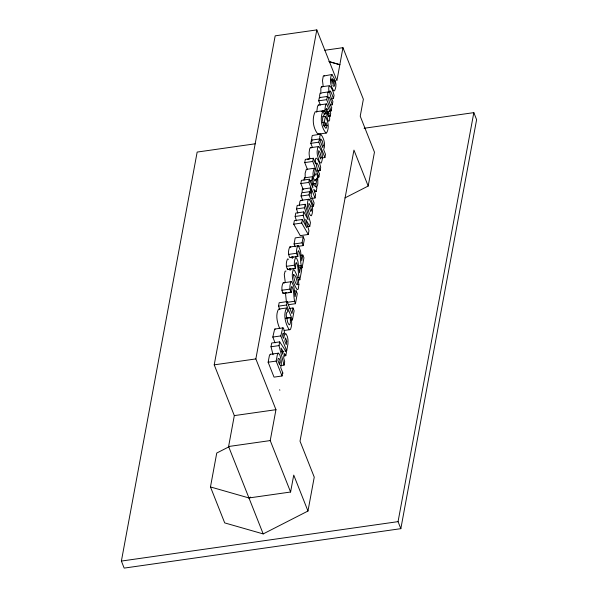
<?xml version="1.0" encoding="UTF-8"?>
<svg xmlns="http://www.w3.org/2000/svg" width="598" height="598" viewBox="0 0 598 598"><rect width="100%" height="100%" fill="white"/><g stroke="black" fill="none" stroke-linecap="round" stroke-linejoin="round"><path stroke-width="0.9" d="M288.311 304.718L295.434 303.702C293.11 298.395 294.627 292.071 292.116 286.778L291.772 286.524L291.256 287.556L291.136 292.37L283.123 293.513C281.329 290.299 281.561 286.136 283.056 282.847L291.764 281.621L293.872 286.748L295.106 296.653L296.182 290.867L294.395 291.121M298.081 280.066L299.86 279.812C297.542 274.497 299.052 268.181 296.548 262.881L296.197 262.634L295.681 263.658L295.569 268.472L287.556 269.616C285.762 266.402 285.986 262.238 287.489 258.949L288.557 259.248M300.293 268.113L302.08 267.859C299.755 262.552 301.272 256.228 298.761 250.936L298.409 250.682L297.901 251.713L297.782 256.527L289.768 257.671C287.974 254.456 288.206 250.293 289.701 247.004L298.402 245.778L300.51 250.898L301.751 260.81L302.82 255.025L301.041 255.279M291.136 292.37C289.342 289.155 289.574 284.992 291.069 281.703L291.405 281.523M295.569 268.472C293.768 265.258 293.999 261.094 295.502 257.805L296.571 258.104L297.871 261.147L299.538 272.755L300.607 266.977L298.828 267.224M297.782 256.527C295.988 253.313 296.212 249.149 297.714 245.86L298.043 245.673M299.359 205.323L299.875 201.593L300.555 200.435L308.987 199.224C312.567 203.425 313.808 210.668 311.416 215.736L310.541 215.542L309.547 214.062L307.761 208.53A6.638 1.884 81.9 0 1 307.372 204.18L307.888 200.457L308.987 199.224M316.731 112.185L317.441 106.765L318.286 105.039L326.613 103.91L330.716 113.269L330.126 116.461L329.655 115.272L329.64 120.034L328.825 121.297A4.56 1.293 81.9 0 1 327.958 120.348L326.77 115.952L327.211 109.06C324.744 106.833 327.764 115.489 324.034 114.009M325.813 113.755L324.736 111.041L325.454 105.622L326.299 103.895M323.608 125.356L325.394 125.102L325.88 122.455L327.039 125.378L326.426 127.83L325.798 128.316C323.084 125.042 320.82 117.724 324.452 114.524L323.129 110.72L315.116 111.863C311.76 118.696 313.098 128.615 318.031 134.244L326.59 132.95C329.58 127.86 328.115 121.252 325.394 116.348L322.718 116.73M364.085 128.278L473.833 112.633L476.613 119.667L400.839 528.669L124.167 568.1L121.387 561.066L197.161 152.071L255.264 143.789M344.971 197.908L368.181 186.045L353.949 150.083L300.017 441.182L314.249 477.137L307.97 511.036L263.195 533.917L228.593 446.512L234.319 415.61L214.219 364.847L275.177 35.835L316.813 29.9L336.913 80.663L342.953 47.683L324.849 50.262M263.195 533.917L224.706 522.899L210.466 486.944L216.745 453.045L229.184 446.691M210.466 486.944L248.962 497.955L290.591 492.019L270.229 440.577L275.955 409.682L255.854 358.92L316.813 29.9M303.246 189.603L300.846 183.556L301.444 180.349L309.458 179.206L312.911 187.929L311.73 180.491L312.433 176.709L304.419 177.853L304.001 180.125M307.469 169.511L304.733 162.589L305.324 159.382L313.337 158.238L315.542 163.815C314.316 152.43 319.399 160.608 320.692 167.373L320.094 170.602L317.426 170.983M268.136 362.231L269.339 355.892L270.169 354.322L278.563 353.156L279.954 355.294L281.142 360.018A7.617 2.16 81.9 0 1 281.277 364.436L280.746 367.688L282.675 372.561L282.039 375.985L274.034 377.129L268.136 362.231L276.141 361.087L277.352 354.756L278.182 353.186M273.062 354.734L270.999 346.758L271.694 343.02L279.707 341.877L286.457 352.162L285.799 355.69L284.02 355.945M275.087 342.848L272.8 337.055L274.639 329.154A3.917 1.114 81.9 0 1 275.297 329.214M279.834 309.465L278.519 306.161L279.154 302.73L287.167 301.586L291.944 313.644L292.998 307.963L289.432 308.471M307.977 226.664L309.757 226.41L305.705 219.384L308.957 230.723L308.262 234.483L300.248 235.627L293.708 224.183L294.366 220.625L302.379 219.481L306.684 227.599L303.156 215.317L303.784 211.916L295.771 213.06L295.143 216.454L296.406 220.841M297.819 213.187L296.541 208.904L297.184 205.443L305.197 204.299L310.452 222.65L309.757 226.41M302.767 200.345L301.056 196.024L301.646 192.818L309.659 191.674L310.302 193.281L310.347 187.974L302.334 189.11L302.102 192.018M312.507 147.594L310.818 143.326L311.416 140.119L319.422 138.975L319.885 140.149L319.758 136.546L320.64 134.184C324.041 137.989 325.716 144.821 323.653 149.657L325.506 154.336L324.908 157.543L322.24 157.924M320.408 105.128L318.697 100.808L319.295 97.601L327.3 96.457L327.794 97.698L327.749 93.094L328.25 91.928L329.027 92.294C327.442 80.715 332.458 87.555 334.035 95.374L333.437 98.603L331.658 98.857M283.123 293.513L283.123 292.392M287.556 269.616L287.556 268.495M295.173 246.75L294.074 243.969L295.195 237.892L303.208 236.756L304.315 239.536L303.186 245.606L297.849 246.369M311.461 198.484L315.026 197.975L308.86 182.412L309.458 179.206M317.127 177.27L318.906 177.015L312.747 161.445L313.337 158.238M280.492 365.625L284.057 365.124L279.012 345.614L279.707 341.877M286.711 350.809L280.813 335.912L282.652 328.01A3.917 1.114 81.9 0 1 283.669 328.571L284.984 334.521L285.366 333.819L286.083 333.834L287.317 336.472A5.442 1.547 81.9 0 1 287.982 340.098L287.93 343.985L286.711 350.809L284.925 351.063M290.65 320.169L292.429 319.915L286.532 305.017L287.167 301.586M308.262 234.483L301.721 223.039L302.379 219.481M303.784 211.916L308.142 219.735L304.554 207.768L305.197 204.299M311.737 206.37L313.516 206.116L309.069 194.881L309.659 191.674M324.908 157.543L318.831 142.189L319.422 138.975M329.378 111.153L331.157 110.899L326.71 99.664L327.3 96.457M325.394 125.102L324.288 122.313L325.394 116.348M303.186 245.606L302.087 242.825L303.208 236.756M332.847 79.609L332.129 83.481L331.516 80.154L332.092 78.39L332.847 79.609L331.068 79.863M283.235 351.557L282.719 354.337L281.03 348.036L283.235 351.557L281.449 351.803M279.714 328.564C277.263 322.636 275.252 315.071 278.526 309.121L286.539 307.985L287.944 311.536L286.711 312.634A5.711 1.622 81.9 0 0 286.248 315.221L287.683 322.277L288.67 324.273L289.731 324.826L290.419 322.756L290.277 317.433L285.829 318.069M314.286 168.247C317.119 168.457 311.281 181.77 315.938 173.644L316.761 174.048L317.77 176.881L317.822 183.848A13.507 3.842 81.9 0 1 316.761 186.77C313.748 186.718 320.065 172.77 315.266 180.932L314.847 180.985C312.418 177.382 312.5 172.134 314.286 168.247L306.273 169.391L305.137 173.263L305.204 177.868M323.212 86.508L322.486 80.536L323.271 76.088L331.972 74.511L334.275 78.555L332.966 85.589C335.015 89.02 334.917 81.537 334.805 80.169L333.026 80.424M284.057 365.124L284.693 361.685L283.646 357.791L284.439 353.5L285.799 355.69M292.429 319.915L294.119 310.803L292.998 307.963M295.434 303.702L297.296 293.678L296.182 290.867M299.86 279.812L301.721 269.788L300.607 266.977M302.08 267.859L303.934 257.835L302.82 255.025M313.516 206.116L314.107 202.909L311.132 195.382L311.663 191.285L310.347 187.974M315.026 197.975L315.617 194.769L313.771 189.387L316.222 191.495L316.933 187.682L313.681 185.156L312.433 176.709M318.906 177.015L319.504 173.809C315.101 166.207 315.363 155.525 320.094 170.602M331.157 110.899L331.748 107.692C327.36 99.844 327.584 89.85 332.294 104.762L330.515 105.009M332.294 104.762L332.892 101.533C328.489 93.632 328.736 83.705 333.437 98.603M290.591 492.019L293.738 475.074L307.97 511.036M368.181 186.045L374.46 152.154L360.228 116.191L363.367 99.246L342.953 47.683M400.839 528.669L398.059 521.635L473.833 112.633M307.671 159.539L308.112 158.881L309.024 159.599M323.129 110.72C319.773 117.552 321.111 127.471 326.045 133.1M328.25 91.928L320.236 93.071L319.624 95.164L319.721 97.96M286.539 307.985C283.168 314.608 285.224 323.324 289.021 329.371A8.664 2.459 81.9 0 0 290.606 329.094C291.974 325.387 292.302 320.969 290.277 317.433M319.048 133.526L318.031 134.244M329.446 85.693L321.432 86.837L320.872 88.078L320.849 91.711M248.962 497.955L250.622 497.11M320.64 134.184L312.32 135.477L311.745 137.682L311.879 141.292L311.416 140.119M331.972 74.511L331.613 74.571C329.341 79.639 330.649 86.291 333.677 90.821L334.559 90.784C336.166 87.592 336.569 83.384 334.805 80.169M318.749 146.525L317.65 147.758L317.134 151.488A6.638 1.884 81.9 0 0 317.523 155.839L319.31 161.363L320.304 162.85L321.178 163.037C323.57 157.977 322.329 150.733 318.749 146.525L310.317 147.736L309.637 148.902L309.121 152.632A6.638 1.884 81.9 0 0 309.51 156.982L309.839 158.433M332.959 80.767L334.738 80.513M318.697 100.808L326.71 99.664M325.424 109.314L327.211 109.06M321.178 111.549L324.736 111.041M327.188 113.784L328.967 113.53C329.139 120.751 326.844 113.523 328.04 111.183L328.967 113.53M322.509 122.568L324.288 122.313M323.481 125.886L327.039 125.378M310.818 143.326L318.831 142.189M304.733 162.589L312.747 161.445M315.176 179.572L316.962 179.318M309.061 180.873L311.73 180.491M300.846 183.556L308.86 182.412M312.963 183.922L315.632 183.541M312.911 184.191L315.587 183.81M314.443 191.741L316.222 191.495M301.056 196.024L309.069 194.881M296.541 208.904L304.554 207.768M295.143 216.454L303.156 215.317M293.708 224.183L301.721 223.039M294.074 243.969L302.087 242.825M288.483 254.419L296.496 253.275M290.71 257.275L293.379 256.893M295.158 256.639L297.826 256.258M286.27 266.364L294.276 265.22M298.439 265.811L301.115 265.43M288.49 269.22L291.166 268.846M292.945 268.592L295.614 268.21M297.116 277.629L298.903 277.375M281.837 290.262L289.851 289.118M284.065 293.117L286.734 292.736M288.52 292.482L291.189 292.101M287.354 302.289L294.47 301.272M278.519 306.161L286.532 305.017M285.769 318.383L290.224 317.747M274.953 329.02L282.966 327.876M284.267 330.455L289.611 329.692M272.8 337.055L280.813 335.912M270.999 346.758L279.012 345.614M214.219 364.847L255.854 358.92M234.319 415.61L275.955 409.682M228.593 446.512L270.229 440.577M121.387 561.066L398.059 521.635M270.169 354.322L270.55 354.3M320.236 93.071L321.014 93.438M321.432 86.837L321.993 87.046M318.286 105.039L318.936 105.345M329.064 61.557L339.814 64.629M329.117 61.676L339.858 64.748M290.03 246.817L290.77 247.303M283.392 282.66L284.125 283.146M286.023 271.044L285.126 271.156L284.274 274.527L285.276 282.465M310.736 147.669L311.199 147.93M300.973 200.367L301.429 200.629M323.959 75.647L324.363 75.901M282.787 372.793L282.981 373.287M276.141 361.087L282.039 375.985M279.647 389.739L279.842 390.232M304.419 177.853L304.674 179.542M292.026 256.617L292.295 258.56M289.813 268.569L290.082 270.513M285.388 292.467L286.457 302.416M279.999 362.141L279.647 364.907L277.883 360.445C278.018 355.743 280.402 359.802 279.999 362.141M298.88 284.536L298.327 288.685L297.976 289.417L297.086 289.567C293.483 284.043 290.83 276.53 293.14 270.012L293.551 269.75L294.567 270.46L296.526 274.452L298.267 279.819L298.88 284.536M323.286 145.344L322.853 147.646L320.618 141.988L320.924 139.028L322.285 140.911L323.286 145.344M284.125 335.762L283.773 338.386C281.337 336.427 283.347 329.266 284.125 335.762M286.711 341.301L286.255 344.672L284.783 340.935L285.575 337.945L286.711 341.301M311.438 209.98L310.788 211.685L308.635 206.183L308.994 203.298L310.377 205.518L311.438 209.98M321.201 157.289L320.558 158.993L318.398 153.484L318.756 150.606L320.139 152.819L321.201 157.289M293.573 274.721C293.491 277.337 295.591 285.53 297.535 284.723C297.61 282.136 295.494 273.832 293.573 274.721"/></g></svg>
